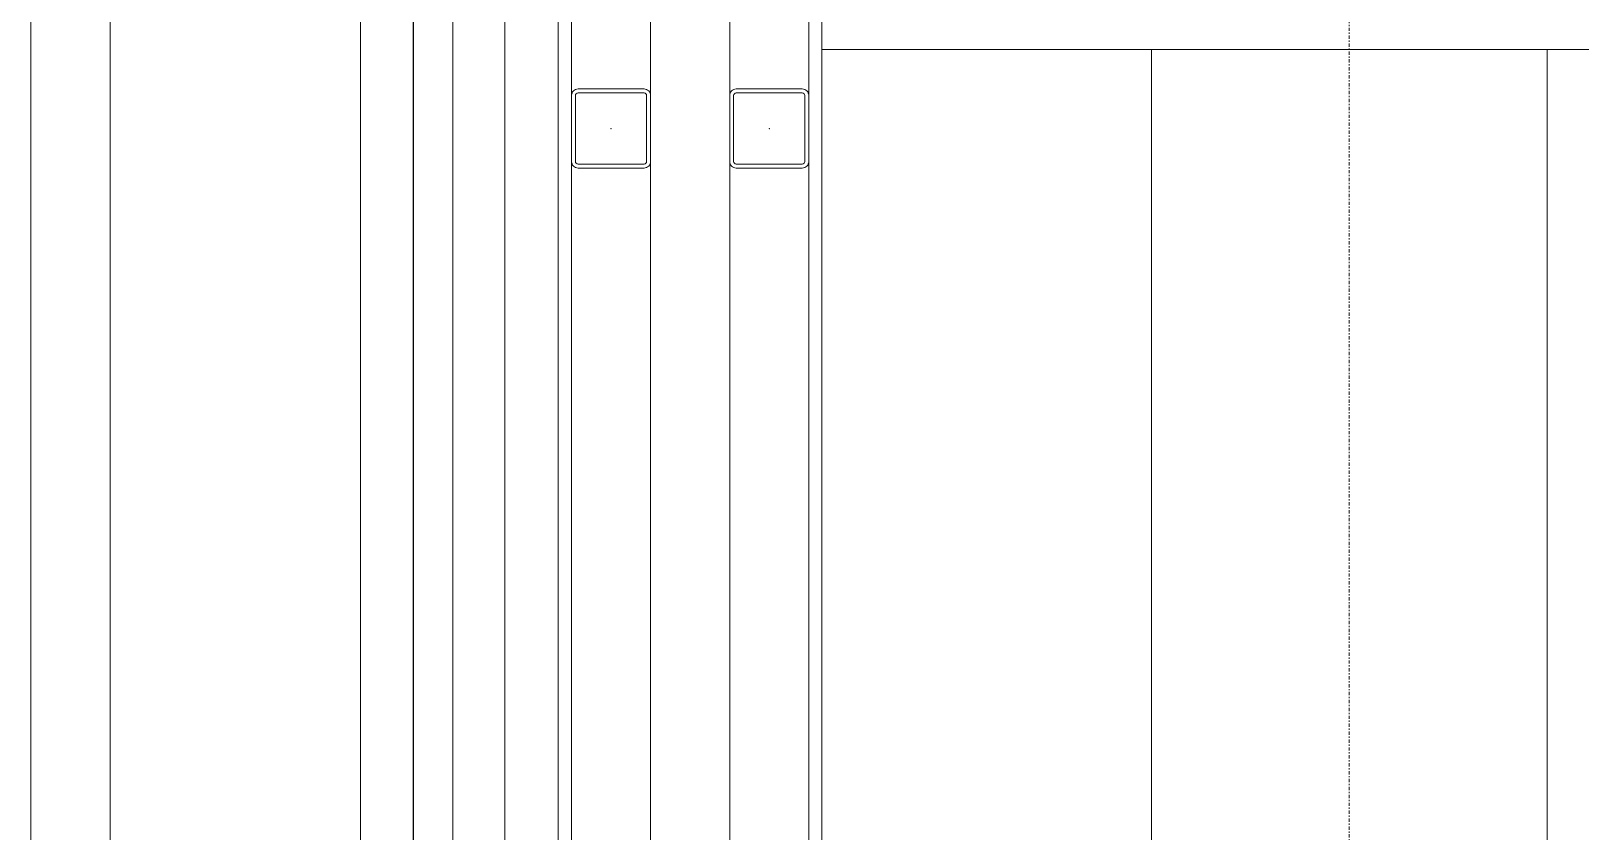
# Model space of a CAD drawing. Extents: x -1133 to 23780, y -1311 to 8245.
# Drawn here: x 7067.5 to 7185, y 1885.7 to 1946.4 of the extents above; entities that cross this region are included whole.
import ezdxf

# ---------------------------------------------------------------- set-up
doc = ezdxf.new("R2010")
doc.units = 0
doc.header["$MEASUREMENT"] = 0
for name, pattern in [('DASHDOT2', [0.5, 0.25, -0.125, 0, -0.125]), ('DOT2', [0.125, 0, -0.125]), ('HIDDEN', [0.375, 0.25, -0.125])]:
    doc.linetypes.add(name, pattern=pattern)
doc.layers.get('0').update_dxf_attribs({"color": 9, "lineweight": 9})
for name, color, linetype, lineweight in [('01', 9, 'Continuous', 9), ('06C', 9, 'Continuous', 9), ('06D', 9, 'Continuous', 9), ('10', 9, 'Continuous', 9), ('11', 9, 'Continuous', 9), ('20', 9, 'DOT2', 9), ('24', 9, 'DASHDOT2', 9), ('33', 9, 'BATTING', 9)]:
    doc.layers.add(name, color=color, linetype=linetype, lineweight=lineweight)
doc.linetypes.add('BATTING', pattern='A,0.0001,-0.1,[134,ltypeshp.shx,S=0.1,R=0,X=-0.1,Y=0],-0.2,[134,ltypeshp.shx,S=0.1,R=180,X=0.1,Y=0],-0.1', length=0.4001)

# ---------------------------------------------------------------- blocks, each defined once
blk = doc.blocks.new('p-kolon_80x80')
blk.add_lwpolyline([(-40, -40), (40, -40), (40, 40), (-40, 40)], close=True)
blk = doc.blocks.new('prf-60x60')
for points in [[(-2.5, -6), (2.5, -6, 0.414214), (3, -5.5), (3, -0.5, 0.414214), (2.5, 0), (-2.5, 0, 0.414214), (-3, -0.5), (-3, -5.5, 0.414214)], [(-2.5, -5.7), (2.5, -5.7, 0.414214), (2.7, -5.5), (2.7, -0.5, 0.414214), (2.5, -0.3), (-2.5, -0.3, 0.414214), (-2.7, -0.5), (-2.7, -5.5, 0.414214)]]:
    blk.add_lwpolyline(points, format="xyb", close=True)
at = {"color": 252}
blk.add_point((0, -3), dxfattribs=at)

msp = doc.modelspace()

# ---------------------------------------------------------------- linework, layer by layer
at = {"layer": '06C'}
msp.add_line((7067.5, 861.68), (7067.5, 2865), dxfattribs=at)
at = {"layer": '06D'}
for points in [[(7092.5, 1823.47), (7092.5, 2840), (7985.67, 2840)], [(7107.5, 1825), (7099.5, 1825), (7099.5, 2833), (7980, 2833), (7980, 2825)], [(7114.5, 2390), (7114.5, 1826)], [(7120.5, 1826), (7120.5, 2390)], [(7152.5, 1845), (7152.5, 1945)], [(7182.5, 1845), (7182.5, 1945)]]:
    msp.add_lwpolyline(points, dxfattribs=at)
at = {"layer": '10'}
msp.add_line((7073.5, 861.68), (7073.5, 2859), dxfattribs=at)
at = {"layer": '10', "const_width": 0.1}
msp.add_lwpolyline([(7096.5, 1818.19), (7096.5, 2836), (7980, 2836)], dxfattribs=at)
at = {"layer": '11'}
for points in [[(7107.5, 2390), (7107.5, 2390), (7107.5, 1825), (7127.5, 1825), (7127.5, 2390)], [(7108.5, 2390), (7108.5, 1826), (7126.5, 1826), (7126.5, 2390)]]:
    msp.add_lwpolyline(points, dxfattribs=at)
at = {"layer": '20', "linetype": 'HIDDEN', "lineweight": 0}
msp.add_lwpolyline([(7129.5, 979.76, -0.152644), (10705.5, 2076.19, -0.10573)], format="xyb", dxfattribs=at)
at = {"layer": '24'}
msp.add_lwpolyline([(7167.5, 195), (7167.5, 4035)], dxfattribs=at)
at = {"layer": '33', "ltscale": 0.4}
msp.add_lwpolyline([(7980, 2829), (7103.29, 2829), (7103.46, 1825)], dxfattribs=at)

# ---------------------------------------------------------------- block references
at = {"layer": '01'}
msp.add_blockref('p-kolon_80x80', (7167.5, 1985), dxfattribs=at)
at = {"layer": '10'}
for p in [(7111.5, 1942), (7123.5, 1942)]:
    msp.add_blockref('prf-60x60', p, dxfattribs=at)

doc.saveas('drawing.dxf')
